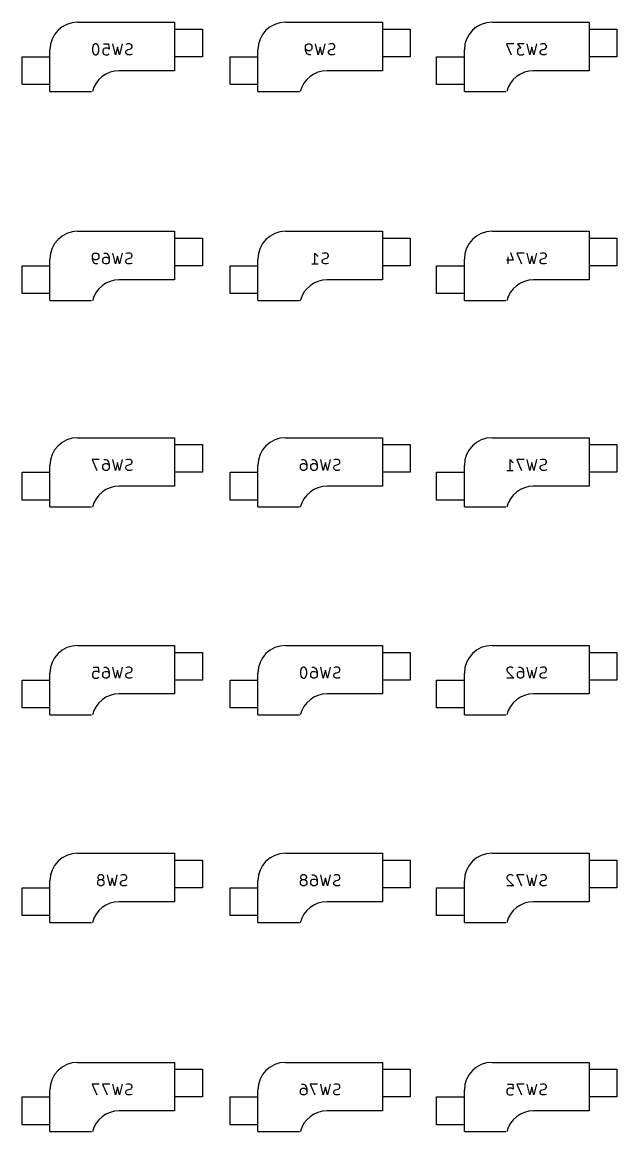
# Model space of a CAD drawing. Extents: x 31 to 377, y -115 to -12.
# Drawn here: x 322.3 to 376.8, y -113.4 to -11.7 of the extents above; entities that cross this region are included whole.
import ezdxf

# ---------------------------------------------------------------- set-up
doc = ezdxf.new("R2010")
doc.units = 0
doc.layers.add('BLACK', color=7, linetype='CONTINUOUS')

msp = doc.modelspace()

# ---------------------------------------------------------------- linework, layer by layer
at = {"layer": 'BLACK', "linetype": 'CONTINUOUS'}
for p, q in [((327.355, -11.684), (336.245, -11.684)), ((336.245, -11.684), (336.245, -16.129)), ((346.405, -11.684), (355.295, -11.684)), ((355.295, -11.684), (355.295, -16.129)), ((365.328, -11.684), (374.218, -11.684)), ((374.218, -11.684), (374.218, -16.129)), ((336.245, -12.319), (338.785, -12.319)), ((338.785, -12.319), (338.785, -14.859)), ((355.295, -12.319), (357.835, -12.319)), ((357.835, -12.319), (357.835, -14.859)), ((374.218, -12.319), (376.758, -12.319)), ((376.758, -12.319), (376.758, -14.859)), ((324.815, -18.034), (324.815, -14.224)), ((328.768, -13.8669), (328.72, -14.0573)), ((328.72, -14.0573), (328.72, -14.2954)), ((328.816, -13.7716), (328.768, -13.8669)), ((328.863, -13.724), (328.816, -13.7716)), ((328.959, -13.6764), (328.863, -13.724)), ((329.054, -13.6764), (328.959, -13.6764)), ((329.149, -13.724), (329.054, -13.6764)), ((329.197, -13.7716), (329.149, -13.724)), ((329.244, -13.8669), (329.197, -13.7716)), ((329.292, -14.0573), (329.244, -13.8669)), ((329.292, -14.2954), (329.292, -14.0573)), ((329.72, -14.1526), (329.673, -14.2478)), ((329.72, -13.6764), (330.197, -13.6764)), ((329.768, -14.105), (329.72, -14.1526)), ((329.863, -14.0573), (329.768, -14.105)), ((330.101, -14.0573), (329.863, -14.0573)), ((330.197, -14.105), (330.101, -14.0573)), ((330.197, -13.6764), (330.244, -14.1526)), ((330.244, -14.1526), (330.197, -14.105)), ((330.816, -14.6764), (330.578, -13.6764)), ((331.006, -13.9621), (330.816, -14.6764)), ((331.197, -14.6764), (331.006, -13.9621)), ((331.435, -13.6764), (331.197, -14.6764)), ((331.911, -13.6764), (331.768, -13.724)), ((331.863, -14.2478), (331.959, -14.2002)), ((332.149, -13.6764), (331.911, -13.6764)), ((331.959, -14.2002), (332.149, -14.1526)), ((332.244, -13.724), (332.149, -13.6764)), ((332.149, -14.1526), (332.244, -14.105)), ((332.292, -13.7716), (332.244, -13.724)), ((332.244, -14.105), (332.292, -14.0573)), ((332.34, -13.8669), (332.292, -13.7716)), ((332.292, -14.0573), (332.34, -13.9621)), ((332.34, -13.9621), (332.34, -13.8669)), ((343.865, -18.034), (343.865, -14.224)), ((348.247, -13.8669), (348.294, -13.7716)), ((348.247, -14.2478), (348.247, -13.8669)), ((348.294, -14.2002), (348.247, -14.105)), ((348.294, -13.7716), (348.342, -13.724)), ((348.342, -14.2478), (348.294, -14.2002)), ((348.342, -13.724), (348.437, -13.6764)), ((348.437, -13.6764), (348.628, -13.6764)), ((348.628, -13.6764), (348.723, -13.724)), ((348.723, -13.724), (348.77, -13.7716)), ((348.77, -14.2002), (348.723, -14.2478)), ((348.77, -13.7716), (348.818, -13.8669)), ((348.818, -14.105), (348.77, -14.2002)), ((348.818, -13.8669), (348.818, -14.105)), ((349.39, -14.6764), (349.151, -13.6764)), ((349.58, -13.9621), (349.39, -14.6764)), ((349.77, -14.6764), (349.58, -13.9621)), ((350.009, -13.6764), (349.77, -14.6764)), ((350.485, -13.6764), (350.342, -13.724)), ((350.437, -14.2478), (350.532, -14.2002)), ((350.723, -13.6764), (350.485, -13.6764)), ((350.532, -14.2002), (350.723, -14.1526)), ((350.818, -13.724), (350.723, -13.6764)), ((350.723, -14.1526), (350.818, -14.105)), ((350.866, -13.7716), (350.818, -13.724)), ((350.818, -14.105), (350.866, -14.0573)), ((350.913, -13.8669), (350.866, -13.7716)), ((350.866, -14.0573), (350.913, -13.9621)), ((350.913, -13.9621), (350.913, -13.8669)), ((362.788, -18.034), (362.788, -14.224)), ((367.313, -13.6764), (366.646, -13.6764)), ((366.646, -13.6764), (367.074, -14.6764)), ((368.265, -13.6764), (367.646, -13.6764)), ((367.646, -13.6764), (367.979, -14.0573)), ((367.693, -14.1526), (367.646, -14.2478)), ((367.741, -14.105), (367.693, -14.1526)), ((367.836, -14.0573), (367.741, -14.105)), ((367.979, -14.0573), (367.836, -14.0573)), ((368.789, -14.6764), (368.551, -13.6764)), ((368.979, -13.9621), (368.789, -14.6764)), ((369.17, -14.6764), (368.979, -13.9621)), ((369.408, -13.6764), (369.17, -14.6764)), ((369.884, -13.6764), (369.741, -13.724)), ((369.836, -14.2478), (369.932, -14.2002)), ((370.122, -13.6764), (369.884, -13.6764)), ((369.932, -14.2002), (370.122, -14.1526)), ((370.217, -13.724), (370.122, -13.6764)), ((370.122, -14.1526), (370.217, -14.105)), ((370.265, -13.7716), (370.217, -13.724)), ((370.217, -14.105), (370.265, -14.0573)), ((370.313, -13.8669), (370.265, -13.7716)), ((370.265, -14.0573), (370.313, -13.9621)), ((370.313, -13.9621), (370.313, -13.8669)), ((322.275, -14.859), (324.815, -14.859)), ((322.275, -17.399), (322.275, -14.859)), ((328.72, -14.2954), (328.768, -14.4859)), ((328.768, -14.4859), (328.816, -14.5811)), ((328.816, -14.5811), (328.863, -14.6288)), ((328.863, -14.6288), (328.959, -14.6764)), ((328.959, -14.6764), (329.054, -14.6764)), ((329.054, -14.6764), (329.149, -14.6288)), ((329.149, -14.6288), (329.197, -14.5811)), ((329.197, -14.5811), (329.244, -14.4859)), ((329.244, -14.4859), (329.292, -14.2954)), ((329.673, -14.2478), (329.673, -14.4859)), ((329.673, -14.4859), (329.72, -14.5811)), ((329.72, -14.5811), (329.768, -14.6288)), ((329.768, -14.6288), (329.863, -14.6764)), ((329.863, -14.6764), (330.101, -14.6764)), ((330.101, -14.6764), (330.197, -14.6288)), ((330.197, -14.6288), (330.244, -14.5811)), ((331.768, -14.3907), (331.816, -14.2954)), ((331.768, -14.4859), (331.768, -14.3907)), ((331.816, -14.5811), (331.768, -14.4859)), ((331.816, -14.2954), (331.863, -14.2478)), ((331.863, -14.6288), (331.816, -14.5811)), ((331.959, -14.6764), (331.863, -14.6288)), ((332.197, -14.6764), (331.959, -14.6764)), ((332.34, -14.6288), (332.197, -14.6764)), ((338.785, -14.859), (336.245, -14.859)), ((341.325, -14.859), (343.865, -14.859)), ((341.325, -17.399), (341.325, -14.859)), ((348.294, -14.4383), (348.247, -14.2478)), ((348.39, -14.5811), (348.294, -14.4383)), ((348.437, -14.2954), (348.342, -14.2478)), ((348.437, -14.6288), (348.39, -14.5811)), ((348.628, -14.2954), (348.437, -14.2954)), ((348.532, -14.6764), (348.437, -14.6288)), ((348.723, -14.6764), (348.532, -14.6764)), ((348.723, -14.2478), (348.628, -14.2954)), ((350.342, -14.3907), (350.39, -14.2954)), ((350.342, -14.4859), (350.342, -14.3907)), ((350.39, -14.5811), (350.342, -14.4859)), ((350.39, -14.2954), (350.437, -14.2478)), ((350.437, -14.6288), (350.39, -14.5811)), ((350.532, -14.6764), (350.437, -14.6288)), ((350.77, -14.6764), (350.532, -14.6764)), ((350.913, -14.6288), (350.77, -14.6764)), ((357.835, -14.859), (355.295, -14.859)), ((360.248, -14.859), (362.788, -14.859)), ((360.248, -17.399), (360.248, -14.859)), ((367.646, -14.2478), (367.646, -14.4859)), ((367.646, -14.4859), (367.693, -14.5811)), ((367.693, -14.5811), (367.741, -14.6288)), ((367.741, -14.6288), (367.836, -14.6764)), ((367.836, -14.6764), (368.122, -14.6764)), ((368.122, -14.6764), (368.217, -14.6288)), ((368.217, -14.6288), (368.265, -14.5811)), ((369.741, -14.3907), (369.789, -14.2954)), ((369.741, -14.4859), (369.741, -14.3907)), ((369.789, -14.5811), (369.741, -14.4859)), ((369.789, -14.2954), (369.836, -14.2478)), ((369.836, -14.6288), (369.789, -14.5811)), ((369.932, -14.6764), (369.836, -14.6288)), ((370.17, -14.6764), (369.932, -14.6764)), ((370.313, -14.6288), (370.17, -14.6764)), ((376.758, -14.859), (374.218, -14.859)), ((336.245, -16.129), (331.165, -16.129)), ((355.295, -16.129), (350.215, -16.129)), ((374.218, -16.129), (369.138, -16.129)), ((324.815, -17.399), (322.275, -17.399)), ((324.815, -18.034), (328.625, -18.034)), ((343.865, -17.399), (341.325, -17.399)), ((343.865, -18.034), (347.675, -18.034)), ((362.788, -17.399), (360.248, -17.399)), ((362.788, -18.034), (366.598, -18.034)), ((327.355, -30.861), (336.245, -30.861)), ((336.245, -30.861), (336.245, -35.306)), ((336.245, -31.496), (338.785, -31.496)), ((338.785, -31.496), (338.785, -34.036)), ((346.405, -30.861), (355.295, -30.861)), ((355.295, -30.861), (355.295, -35.306)), ((355.295, -31.496), (357.835, -31.496)), ((357.835, -31.496), (357.835, -34.036)), ((365.328, -30.861), (374.218, -30.861)), ((374.218, -30.861), (374.218, -35.306)), ((374.218, -31.496), (376.758, -31.496)), ((376.758, -31.496), (376.758, -34.036)), ((324.815, -37.211), (324.815, -33.401)), ((328.72, -33.0439), (328.768, -32.9486)), ((328.72, -33.4248), (328.72, -33.0439)), ((328.768, -33.3772), (328.72, -33.282)), ((328.768, -33.6153), (328.72, -33.4248)), ((328.768, -32.9486), (328.816, -32.901)), ((328.816, -33.4248), (328.768, -33.3772)), ((328.816, -32.901), (328.911, -32.8534)), ((328.911, -33.4724), (328.816, -33.4248)), ((328.911, -32.8534), (329.101, -32.8534)), ((329.101, -33.4724), (328.911, -33.4724)), ((329.101, -32.8534), (329.197, -32.901)), ((329.197, -33.4248), (329.101, -33.4724)), ((329.197, -32.901), (329.244, -32.9486)), ((329.244, -33.3772), (329.197, -33.4248)), ((329.244, -32.9486), (329.292, -33.0439)), ((329.292, -33.282), (329.244, -33.3772)), ((329.292, -33.0439), (329.292, -33.282)), ((329.673, -33.4248), (329.72, -33.3296)), ((329.673, -33.6629), (329.673, -33.4248)), ((329.72, -33.3296), (329.768, -33.282)), ((329.768, -32.8534), (329.959, -32.8534)), ((329.768, -33.282), (329.863, -33.2343)), ((329.863, -33.2343), (330.054, -33.2343)), ((329.959, -32.8534), (330.054, -32.901)), ((330.054, -32.901), (330.101, -32.9486)), ((330.054, -33.2343), (330.149, -33.282)), ((330.101, -32.9486), (330.197, -33.0915)), ((330.149, -33.282), (330.197, -33.3296)), ((330.197, -33.0915), (330.244, -33.282)), ((330.197, -33.3296), (330.244, -33.4248)), ((330.244, -33.282), (330.244, -33.6629)), ((330.816, -33.8534), (330.578, -32.8534)), ((331.006, -33.1391), (330.816, -33.8534)), ((331.197, -33.8534), (331.006, -33.1391)), ((331.435, -32.8534), (331.197, -33.8534)), ((331.911, -32.8534), (331.768, -32.901)), ((331.768, -33.5677), (331.816, -33.4724)), ((331.768, -33.6629), (331.768, -33.5677)), ((331.816, -33.4724), (331.863, -33.4248)), ((331.863, -33.4248), (331.959, -33.3772)), ((332.149, -32.8534), (331.911, -32.8534)), ((331.959, -33.3772), (332.149, -33.3296)), ((332.244, -32.901), (332.149, -32.8534)), ((332.149, -33.3296), (332.244, -33.282)), ((332.292, -32.9486), (332.244, -32.901)), ((332.244, -33.282), (332.292, -33.2343)), ((332.34, -33.0439), (332.292, -32.9486)), ((332.292, -33.2343), (332.34, -33.1391)), ((332.34, -33.1391), (332.34, -33.0439)), ((343.865, -37.211), (343.865, -33.401)), ((349.104, -33.8534), (349.104, -32.8534)), ((349.104, -32.8534), (349.199, -32.9962)), ((349.199, -32.9962), (349.294, -33.0915)), ((349.294, -33.0915), (349.39, -33.1391)), ((349.913, -32.8534), (349.77, -32.901)), ((349.77, -33.5677), (349.818, -33.4724)), ((349.77, -33.6629), (349.77, -33.5677)), ((349.818, -33.4724), (349.866, -33.4248)), ((349.866, -33.4248), (349.961, -33.3772)), ((350.151, -32.8534), (349.913, -32.8534)), ((349.961, -33.3772), (350.151, -33.3296)), ((350.247, -32.901), (350.151, -32.8534)), ((350.151, -33.3296), (350.247, -33.282)), ((350.294, -32.9486), (350.247, -32.901)), ((350.247, -33.282), (350.294, -33.2343)), ((350.342, -33.0439), (350.294, -32.9486)), ((350.294, -33.2343), (350.342, -33.1391)), ((350.342, -33.1391), (350.342, -33.0439)), ((362.788, -37.211), (362.788, -33.401)), ((367.265, -33.52), (366.646, -33.52)), ((366.789, -33.1867), (366.789, -33.8534)), ((367.027, -32.8058), (367.265, -33.52)), ((368.265, -32.8534), (367.598, -32.8534)), ((367.598, -32.8534), (368.027, -33.8534)), ((368.789, -33.8534), (368.551, -32.8534)), ((368.979, -33.1391), (368.789, -33.8534)), ((369.17, -33.8534), (368.979, -33.1391)), ((369.408, -32.8534), (369.17, -33.8534)), ((369.884, -32.8534), (369.741, -32.901)), ((369.741, -33.5677), (369.789, -33.4724)), ((369.741, -33.6629), (369.741, -33.5677)), ((369.789, -33.4724), (369.836, -33.4248)), ((369.836, -33.4248), (369.932, -33.3772)), ((370.122, -32.8534), (369.884, -32.8534)), ((369.932, -33.3772), (370.122, -33.3296)), ((370.217, -32.901), (370.122, -32.8534)), ((370.122, -33.3296), (370.217, -33.282)), ((370.265, -32.9486), (370.217, -32.901)), ((370.217, -33.282), (370.265, -33.2343)), ((370.313, -33.0439), (370.265, -32.9486)), ((370.265, -33.2343), (370.313, -33.1391)), ((370.313, -33.1391), (370.313, -33.0439)), ((322.275, -34.036), (324.815, -34.036)), ((322.275, -36.576), (322.275, -34.036)), ((328.863, -33.7581), (328.768, -33.6153)), ((328.911, -33.8058), (328.863, -33.7581)), ((329.006, -33.8534), (328.911, -33.8058)), ((329.197, -33.8534), (329.006, -33.8534)), ((329.72, -33.7581), (329.673, -33.6629)), ((329.768, -33.8058), (329.72, -33.7581)), ((329.863, -33.8534), (329.768, -33.8058)), ((330.054, -33.8534), (329.863, -33.8534)), ((330.149, -33.8058), (330.054, -33.8534)), ((330.197, -33.7581), (330.149, -33.8058)), ((330.244, -33.6629), (330.197, -33.7581)), ((331.816, -33.7581), (331.768, -33.6629)), ((331.863, -33.8058), (331.816, -33.7581)), ((331.959, -33.8534), (331.863, -33.8058)), ((332.197, -33.8534), (331.959, -33.8534)), ((332.34, -33.8058), (332.197, -33.8534)), ((338.785, -34.036), (336.245, -34.036)), ((341.325, -34.036), (343.865, -34.036)), ((341.325, -36.576), (341.325, -34.036)), ((348.818, -33.8534), (349.39, -33.8534)), ((349.818, -33.7581), (349.77, -33.6629)), ((349.866, -33.8058), (349.818, -33.7581)), ((349.961, -33.8534), (349.866, -33.8058)), ((350.199, -33.8534), (349.961, -33.8534)), ((350.342, -33.8058), (350.199, -33.8534)), ((357.835, -34.036), (355.295, -34.036)), ((360.248, -34.036), (362.788, -34.036)), ((360.248, -36.576), (360.248, -34.036)), ((369.789, -33.7581), (369.741, -33.6629)), ((369.836, -33.8058), (369.789, -33.7581)), ((369.932, -33.8534), (369.836, -33.8058)), ((370.17, -33.8534), (369.932, -33.8534)), ((370.313, -33.8058), (370.17, -33.8534)), ((376.758, -34.036), (374.218, -34.036)), ((336.245, -35.306), (331.165, -35.306)), ((355.295, -35.306), (350.215, -35.306)), ((374.218, -35.306), (369.138, -35.306)), ((324.815, -36.576), (322.275, -36.576)), ((343.865, -36.576), (341.325, -36.576)), ((362.788, -36.576), (360.248, -36.576)), ((324.815, -37.211), (328.625, -37.211)), ((343.865, -37.211), (347.675, -37.211)), ((362.788, -37.211), (366.598, -37.211)), ((327.355, -49.784), (336.245, -49.784)), ((336.245, -49.784), (336.245, -54.229)), ((346.405, -49.784), (355.295, -49.784)), ((355.295, -49.784), (355.295, -54.229)), ((365.328, -49.784), (374.218, -49.784)), ((374.218, -49.784), (374.218, -54.229)), ((336.245, -50.419), (338.785, -50.419)), ((338.785, -50.419), (338.785, -52.959)), ((355.295, -50.419), (357.835, -50.419)), ((357.835, -50.419), (357.835, -52.959)), ((374.218, -50.419), (376.758, -50.419)), ((376.758, -50.419), (376.758, -52.959)), ((329.34, -51.7764), (328.673, -51.7764)), ((328.673, -51.7764), (329.101, -52.7764)), ((329.768, -51.7764), (329.959, -51.7764)), ((329.959, -51.7764), (330.054, -51.824)), ((330.054, -51.824), (330.101, -51.8716)), ((330.101, -51.8716), (330.197, -52.0145)), ((330.816, -52.7764), (330.578, -51.7764)), ((331.435, -51.7764), (331.197, -52.7764)), ((331.911, -51.7764), (331.768, -51.824)), ((332.149, -51.7764), (331.911, -51.7764)), ((332.244, -51.824), (332.149, -51.7764)), ((332.292, -51.8716), (332.244, -51.824)), ((332.34, -51.9669), (332.292, -51.8716)), ((347.866, -51.7764), (348.056, -51.7764)), ((348.056, -51.7764), (348.151, -51.824)), ((348.151, -51.824), (348.199, -51.8716)), ((348.199, -51.8716), (348.294, -52.0145)), ((348.818, -51.7764), (349.009, -51.7764)), ((349.009, -51.7764), (349.104, -51.824)), ((349.104, -51.824), (349.151, -51.8716)), ((349.151, -51.8716), (349.247, -52.0145)), ((349.866, -52.7764), (349.628, -51.7764)), ((350.485, -51.7764), (350.247, -52.7764)), ((350.961, -51.7764), (350.818, -51.824)), ((351.199, -51.7764), (350.961, -51.7764)), ((351.294, -51.824), (351.199, -51.7764)), ((351.342, -51.8716), (351.294, -51.824)), ((351.39, -51.9669), (351.342, -51.8716)), ((366.979, -52.7764), (366.979, -51.7764)), ((366.979, -51.7764), (367.074, -51.9192)), ((368.265, -51.7764), (367.598, -51.7764)), ((367.598, -51.7764), (368.027, -52.7764)), ((368.789, -52.7764), (368.551, -51.7764)), ((369.408, -51.7764), (369.17, -52.7764)), ((369.884, -51.7764), (369.741, -51.824)), ((370.122, -51.7764), (369.884, -51.7764)), ((370.217, -51.824), (370.122, -51.7764)), ((370.265, -51.8716), (370.217, -51.824)), ((370.313, -51.9669), (370.265, -51.8716)), ((324.815, -56.134), (324.815, -52.324)), ((329.673, -52.3478), (329.72, -52.2526)), ((329.673, -52.5859), (329.673, -52.3478)), ((329.72, -52.6811), (329.673, -52.5859)), ((329.72, -52.2526), (329.768, -52.205)), ((329.768, -52.7288), (329.72, -52.6811)), ((329.768, -52.205), (329.863, -52.1573)), ((329.863, -52.7764), (329.768, -52.7288)), ((329.863, -52.1573), (330.054, -52.1573)), ((330.054, -52.7764), (329.863, -52.7764)), ((330.054, -52.1573), (330.149, -52.205)), ((330.149, -52.7288), (330.054, -52.7764)), ((330.149, -52.205), (330.197, -52.2526)), ((330.197, -52.6811), (330.149, -52.7288)), ((330.197, -52.0145), (330.244, -52.205)), ((330.197, -52.2526), (330.244, -52.3478)), ((330.244, -52.5859), (330.197, -52.6811)), ((330.244, -52.205), (330.244, -52.5859)), ((331.006, -52.0621), (330.816, -52.7764)), ((331.197, -52.7764), (331.006, -52.0621)), ((331.768, -52.4907), (331.816, -52.3954)), ((331.768, -52.5859), (331.768, -52.4907)), ((331.816, -52.6811), (331.768, -52.5859)), ((331.816, -52.3954), (331.863, -52.3478)), ((331.863, -52.7288), (331.816, -52.6811)), ((331.863, -52.3478), (331.959, -52.3002)), ((331.959, -52.7764), (331.863, -52.7288)), ((331.959, -52.3002), (332.149, -52.2526)), ((332.197, -52.7764), (331.959, -52.7764)), ((332.149, -52.2526), (332.244, -52.205)), ((332.34, -52.7288), (332.197, -52.7764)), ((332.244, -52.205), (332.292, -52.1573)), ((332.292, -52.1573), (332.34, -52.0621)), ((332.34, -52.0621), (332.34, -51.9669)), ((343.865, -56.134), (343.865, -52.324)), ((347.77, -52.3478), (347.818, -52.2526)), ((347.77, -52.5859), (347.77, -52.3478)), ((347.818, -52.6811), (347.77, -52.5859)), ((347.818, -52.2526), (347.866, -52.205)), ((347.866, -52.7288), (347.818, -52.6811)), ((347.866, -52.205), (347.961, -52.1573)), ((347.961, -52.7764), (347.866, -52.7288)), ((347.961, -52.1573), (348.151, -52.1573)), ((348.151, -52.7764), (347.961, -52.7764)), ((348.151, -52.1573), (348.247, -52.205)), ((348.247, -52.7288), (348.151, -52.7764)), ((348.247, -52.205), (348.294, -52.2526)), ((348.294, -52.6811), (348.247, -52.7288)), ((348.294, -52.0145), (348.342, -52.205)), ((348.294, -52.2526), (348.342, -52.3478)), ((348.342, -52.5859), (348.294, -52.6811)), ((348.342, -52.205), (348.342, -52.5859)), ((348.723, -52.3478), (348.77, -52.2526)), ((348.723, -52.5859), (348.723, -52.3478)), ((348.77, -52.6811), (348.723, -52.5859)), ((348.77, -52.2526), (348.818, -52.205)), ((348.818, -52.7288), (348.77, -52.6811)), ((348.818, -52.205), (348.913, -52.1573)), ((348.913, -52.7764), (348.818, -52.7288)), ((348.913, -52.1573), (349.104, -52.1573)), ((349.104, -52.7764), (348.913, -52.7764)), ((349.104, -52.1573), (349.199, -52.205)), ((349.199, -52.7288), (349.104, -52.7764)), ((349.199, -52.205), (349.247, -52.2526)), ((349.247, -52.6811), (349.199, -52.7288)), ((349.247, -52.0145), (349.294, -52.205)), ((349.247, -52.2526), (349.294, -52.3478)), ((349.294, -52.5859), (349.247, -52.6811)), ((349.294, -52.205), (349.294, -52.5859)), ((350.056, -52.0621), (349.866, -52.7764)), ((350.247, -52.7764), (350.056, -52.0621)), ((350.818, -52.4907), (350.866, -52.3954)), ((350.818, -52.5859), (350.818, -52.4907)), ((350.866, -52.6811), (350.818, -52.5859)), ((350.866, -52.3954), (350.913, -52.3478)), ((350.913, -52.7288), (350.866, -52.6811)), ((350.913, -52.3478), (351.009, -52.3002)), ((351.009, -52.7764), (350.913, -52.7288)), ((351.009, -52.3002), (351.199, -52.2526)), ((351.247, -52.7764), (351.009, -52.7764)), ((351.199, -52.2526), (351.294, -52.205)), ((351.39, -52.7288), (351.247, -52.7764)), ((351.294, -52.205), (351.342, -52.1573)), ((351.342, -52.1573), (351.39, -52.0621)), ((351.39, -52.0621), (351.39, -51.9669)), ((362.788, -56.134), (362.788, -52.324)), ((366.693, -52.7764), (367.265, -52.7764)), ((367.074, -51.9192), (367.17, -52.0145)), ((367.17, -52.0145), (367.265, -52.0621)), ((368.979, -52.0621), (368.789, -52.7764)), ((369.17, -52.7764), (368.979, -52.0621)), ((369.741, -52.4907), (369.789, -52.3954)), ((369.741, -52.5859), (369.741, -52.4907)), ((369.789, -52.6811), (369.741, -52.5859)), ((369.789, -52.3954), (369.836, -52.3478)), ((369.836, -52.7288), (369.789, -52.6811)), ((369.836, -52.3478), (369.932, -52.3002)), ((369.932, -52.7764), (369.836, -52.7288)), ((369.932, -52.3002), (370.122, -52.2526)), ((370.17, -52.7764), (369.932, -52.7764)), ((370.122, -52.2526), (370.217, -52.205)), ((370.313, -52.7288), (370.17, -52.7764)), ((370.217, -52.205), (370.265, -52.1573)), ((370.265, -52.1573), (370.313, -52.0621)), ((370.313, -52.0621), (370.313, -51.9669)), ((322.275, -52.959), (324.815, -52.959)), ((322.275, -55.499), (322.275, -52.959)), ((338.785, -52.959), (336.245, -52.959)), ((341.325, -52.959), (343.865, -52.959)), ((341.325, -55.499), (341.325, -52.959)), ((357.835, -52.959), (355.295, -52.959)), ((360.248, -52.959), (362.788, -52.959)), ((360.248, -55.499), (360.248, -52.959)), ((376.758, -52.959), (374.218, -52.959)), ((336.245, -54.229), (331.165, -54.229)), ((355.295, -54.229), (350.215, -54.229)), ((374.218, -54.229), (369.138, -54.229)), ((324.815, -55.499), (322.275, -55.499)), ((343.865, -55.499), (341.325, -55.499)), ((362.788, -55.499), (360.248, -55.499)), ((324.815, -56.134), (328.625, -56.134)), ((343.865, -56.134), (347.675, -56.134)), ((362.788, -56.134), (366.598, -56.134)), ((327.355, -68.834), (336.245, -68.834)), ((336.245, -68.834), (336.245, -73.279)), ((346.405, -68.834), (355.295, -68.834)), ((355.295, -68.834), (355.295, -73.279)), ((365.328, -68.834), (374.218, -68.834)), ((374.218, -68.834), (374.218, -73.279)), ((336.245, -69.469), (338.785, -69.469)), ((338.785, -69.469), (338.785, -72.009)), ((355.295, -69.469), (357.835, -69.469)), ((357.835, -69.469), (357.835, -72.009)), ((374.218, -69.469), (376.758, -69.469)), ((376.758, -69.469), (376.758, -72.009)), ((328.768, -70.8264), (329.244, -70.8264)), ((328.911, -71.2073), (328.816, -71.255)), ((329.149, -71.2073), (328.911, -71.2073)), ((329.244, -71.255), (329.149, -71.2073)), ((329.244, -70.8264), (329.292, -71.3026)), ((329.768, -70.8264), (329.959, -70.8264)), ((329.768, -71.255), (329.863, -71.2073)), ((329.863, -71.2073), (330.054, -71.2073)), ((329.959, -70.8264), (330.054, -70.874)), ((330.054, -70.874), (330.101, -70.9216)), ((330.054, -71.2073), (330.149, -71.255)), ((330.101, -70.9216), (330.197, -71.0645)), ((330.197, -71.0645), (330.244, -71.255)), ((330.816, -71.8264), (330.578, -70.8264)), ((331.006, -71.1121), (330.816, -71.8264)), ((331.197, -71.8264), (331.006, -71.1121)), ((331.435, -70.8264), (331.197, -71.8264)), ((331.911, -70.8264), (331.768, -70.874)), ((332.149, -70.8264), (331.911, -70.8264)), ((332.244, -70.874), (332.149, -70.8264)), ((332.292, -70.9216), (332.244, -70.874)), ((332.244, -71.255), (332.292, -71.2073)), ((332.34, -71.0169), (332.292, -70.9216)), ((332.292, -71.2073), (332.34, -71.1121)), ((332.34, -71.1121), (332.34, -71.0169)), ((347.818, -71.0169), (347.77, -71.2073)), ((347.77, -71.2073), (347.77, -71.4454)), ((347.866, -70.9216), (347.818, -71.0169)), ((347.913, -70.874), (347.866, -70.9216)), ((348.009, -70.8264), (347.913, -70.874)), ((348.104, -70.8264), (348.009, -70.8264)), ((348.199, -70.874), (348.104, -70.8264)), ((348.247, -70.9216), (348.199, -70.874)), ((348.294, -71.0169), (348.247, -70.9216)), ((348.342, -71.2073), (348.294, -71.0169)), ((348.342, -71.4454), (348.342, -71.2073)), ((348.818, -70.8264), (349.009, -70.8264)), ((348.818, -71.255), (348.913, -71.2073)), ((348.913, -71.2073), (349.104, -71.2073)), ((349.009, -70.8264), (349.104, -70.874)), ((349.104, -70.874), (349.151, -70.9216)), ((349.104, -71.2073), (349.199, -71.255)), ((349.151, -70.9216), (349.247, -71.0645)), ((349.247, -71.0645), (349.294, -71.255)), ((349.866, -71.8264), (349.628, -70.8264)), ((350.056, -71.1121), (349.866, -71.8264)), ((350.247, -71.8264), (350.056, -71.1121)), ((350.485, -70.8264), (350.247, -71.8264)), ((350.961, -70.8264), (350.818, -70.874)), ((351.199, -70.8264), (350.961, -70.8264)), ((351.294, -70.874), (351.199, -70.8264)), ((351.342, -70.9216), (351.294, -70.874)), ((351.294, -71.255), (351.342, -71.2073)), ((351.39, -71.0169), (351.342, -70.9216)), ((351.342, -71.2073), (351.39, -71.1121)), ((351.39, -71.1121), (351.39, -71.0169)), ((366.741, -70.9216), (366.693, -71.0169)), ((366.693, -71.0169), (366.693, -71.1121)), ((366.693, -71.1121), (366.741, -71.255)), ((366.789, -70.874), (366.741, -70.9216)), ((366.884, -70.8264), (366.789, -70.874)), ((367.122, -70.8264), (366.884, -70.8264)), ((367.217, -70.874), (367.122, -70.8264)), ((367.265, -70.9216), (367.217, -70.874)), ((367.741, -70.8264), (367.932, -70.8264)), ((367.741, -71.255), (367.836, -71.2073)), ((367.836, -71.2073), (368.027, -71.2073)), ((367.932, -70.8264), (368.027, -70.874)), ((368.027, -70.874), (368.074, -70.9216)), ((368.027, -71.2073), (368.122, -71.255)), ((368.074, -70.9216), (368.17, -71.0645)), ((368.17, -71.0645), (368.217, -71.255)), ((368.789, -71.8264), (368.551, -70.8264)), ((368.979, -71.1121), (368.789, -71.8264)), ((369.17, -71.8264), (368.979, -71.1121)), ((369.408, -70.8264), (369.17, -71.8264)), ((369.884, -70.8264), (369.741, -70.874)), ((370.122, -70.8264), (369.884, -70.8264)), ((370.217, -70.874), (370.122, -70.8264)), ((370.265, -70.9216), (370.217, -70.874)), ((370.217, -71.255), (370.265, -71.2073)), ((370.313, -71.0169), (370.265, -70.9216)), ((370.265, -71.2073), (370.313, -71.1121)), ((370.313, -71.1121), (370.313, -71.0169)), ((322.275, -72.009), (324.815, -72.009)), ((322.275, -74.549), (322.275, -72.009)), ((324.815, -75.184), (324.815, -71.374)), ((328.768, -71.3026), (328.72, -71.3978)), ((328.72, -71.3978), (328.72, -71.6359)), ((328.72, -71.6359), (328.768, -71.7311)), ((328.816, -71.255), (328.768, -71.3026)), ((328.768, -71.7311), (328.816, -71.7788)), ((328.816, -71.7788), (328.911, -71.8264)), ((328.911, -71.8264), (329.149, -71.8264)), ((329.149, -71.8264), (329.244, -71.7788)), ((329.292, -71.3026), (329.244, -71.255)), ((329.244, -71.7788), (329.292, -71.7311)), ((329.673, -71.3978), (329.72, -71.3026)), ((329.673, -71.6359), (329.673, -71.3978)), ((329.72, -71.7311), (329.673, -71.6359)), ((329.72, -71.3026), (329.768, -71.255)), ((329.768, -71.7788), (329.72, -71.7311)), ((329.863, -71.8264), (329.768, -71.7788)), ((330.054, -71.8264), (329.863, -71.8264)), ((330.149, -71.7788), (330.054, -71.8264)), ((330.149, -71.255), (330.197, -71.3026)), ((330.197, -71.7311), (330.149, -71.7788)), ((330.197, -71.3026), (330.244, -71.3978)), ((330.244, -71.6359), (330.197, -71.7311)), ((330.244, -71.255), (330.244, -71.6359)), ((331.768, -71.5407), (331.816, -71.4454)), ((331.768, -71.6359), (331.768, -71.5407)), ((331.816, -71.7311), (331.768, -71.6359)), ((331.816, -71.4454), (331.863, -71.3978)), ((331.863, -71.7788), (331.816, -71.7311)), ((331.863, -71.3978), (331.959, -71.3502)), ((331.959, -71.8264), (331.863, -71.7788)), ((331.959, -71.3502), (332.149, -71.3026)), ((332.197, -71.8264), (331.959, -71.8264)), ((332.149, -71.3026), (332.244, -71.255)), ((332.34, -71.7788), (332.197, -71.8264)), ((338.785, -72.009), (336.245, -72.009)), ((341.325, -72.009), (343.865, -72.009)), ((341.325, -74.549), (341.325, -72.009)), ((343.865, -75.184), (343.865, -71.374)), ((347.77, -71.4454), (347.818, -71.6359)), ((347.818, -71.6359), (347.866, -71.7311)), ((347.866, -71.7311), (347.913, -71.7788)), ((347.913, -71.7788), (348.009, -71.8264)), ((348.009, -71.8264), (348.104, -71.8264)), ((348.104, -71.8264), (348.199, -71.7788)), ((348.199, -71.7788), (348.247, -71.7311)), ((348.247, -71.7311), (348.294, -71.6359)), ((348.294, -71.6359), (348.342, -71.4454)), ((348.723, -71.3978), (348.77, -71.3026)), ((348.723, -71.6359), (348.723, -71.3978)), ((348.77, -71.7311), (348.723, -71.6359)), ((348.77, -71.3026), (348.818, -71.255)), ((348.818, -71.7788), (348.77, -71.7311)), ((348.913, -71.8264), (348.818, -71.7788)), ((349.104, -71.8264), (348.913, -71.8264)), ((349.199, -71.7788), (349.104, -71.8264)), ((349.199, -71.255), (349.247, -71.3026)), ((349.247, -71.7311), (349.199, -71.7788)), ((349.247, -71.3026), (349.294, -71.3978)), ((349.294, -71.6359), (349.247, -71.7311)), ((349.294, -71.255), (349.294, -71.6359)), ((350.818, -71.5407), (350.866, -71.4454)), ((350.818, -71.6359), (350.818, -71.5407)), ((350.866, -71.7311), (350.818, -71.6359)), ((350.866, -71.4454), (350.913, -71.3978)), ((350.913, -71.7788), (350.866, -71.7311)), ((350.913, -71.3978), (351.009, -71.3502)), ((351.009, -71.8264), (350.913, -71.7788)), ((351.009, -71.3502), (351.199, -71.3026)), ((351.247, -71.8264), (351.009, -71.8264)), ((351.199, -71.3026), (351.294, -71.255)), ((351.39, -71.7788), (351.247, -71.8264)), ((357.835, -72.009), (355.295, -72.009)), ((360.248, -72.009), (362.788, -72.009)), ((360.248, -74.549), (360.248, -72.009)), ((362.788, -75.184), (362.788, -71.374)), ((367.313, -71.8264), (366.693, -71.8264)), ((366.741, -71.255), (367.313, -71.8264)), ((367.646, -71.3978), (367.693, -71.3026)), ((367.646, -71.6359), (367.646, -71.3978)), ((367.693, -71.7311), (367.646, -71.6359)), ((367.693, -71.3026), (367.741, -71.255)), ((367.741, -71.7788), (367.693, -71.7311)), ((367.836, -71.8264), (367.741, -71.7788)), ((368.027, -71.8264), (367.836, -71.8264)), ((368.122, -71.7788), (368.027, -71.8264)), ((368.122, -71.255), (368.17, -71.3026)), ((368.17, -71.7311), (368.122, -71.7788)), ((368.17, -71.3026), (368.217, -71.3978)), ((368.217, -71.6359), (368.17, -71.7311)), ((368.217, -71.255), (368.217, -71.6359)), ((369.741, -71.5407), (369.789, -71.4454)), ((369.741, -71.6359), (369.741, -71.5407)), ((369.789, -71.7311), (369.741, -71.6359)), ((369.789, -71.4454), (369.836, -71.3978)), ((369.836, -71.7788), (369.789, -71.7311)), ((369.836, -71.3978), (369.932, -71.3502)), ((369.932, -71.8264), (369.836, -71.7788)), ((369.932, -71.3502), (370.122, -71.3026)), ((370.17, -71.8264), (369.932, -71.8264)), ((370.122, -71.3026), (370.217, -71.255)), ((370.313, -71.7788), (370.17, -71.8264)), ((376.758, -72.009), (374.218, -72.009)), ((336.245, -73.279), (331.165, -73.279)), ((355.295, -73.279), (350.215, -73.279)), ((374.218, -73.279), (369.138, -73.279)), ((324.815, -74.549), (322.275, -74.549)), ((324.815, -75.184), (328.625, -75.184)), ((343.865, -74.549), (341.325, -74.549)), ((343.865, -75.184), (347.675, -75.184)), ((362.788, -74.549), (360.248, -74.549)), ((362.788, -75.184), (366.598, -75.184)), ((327.355, -87.884), (336.245, -87.884)), ((336.245, -87.884), (336.245, -92.329)), ((346.405, -87.884), (355.295, -87.884)), ((355.295, -87.884), (355.295, -92.329)), ((365.328, -87.884), (374.218, -87.884)), ((374.218, -87.884), (374.218, -92.329)), ((336.245, -88.519), (338.785, -88.519)), ((338.785, -88.519), (338.785, -91.059)), ((355.295, -88.519), (357.835, -88.519)), ((357.835, -88.519), (357.835, -91.059)), ((374.218, -88.519), (376.758, -88.519)), ((376.758, -88.519), (376.758, -91.059)), ((324.815, -94.234), (324.815, -90.424)), ((329.244, -89.9716), (329.197, -90.0669)), ((329.197, -90.0669), (329.197, -90.1145)), ((329.197, -90.1145), (329.244, -90.2097)), ((329.197, -90.4954), (329.244, -90.4002)), ((329.197, -90.6859), (329.197, -90.4954)), ((329.292, -89.924), (329.244, -89.9716)), ((329.244, -90.2097), (329.292, -90.2573)), ((329.244, -90.4002), (329.292, -90.3526)), ((329.387, -89.8764), (329.292, -89.924)), ((329.292, -90.2573), (329.387, -90.305)), ((329.292, -90.3526), (329.387, -90.305)), ((329.578, -89.8764), (329.387, -89.8764)), ((329.387, -90.305), (329.578, -90.305)), ((329.673, -89.924), (329.578, -89.8764)), ((329.578, -90.305), (329.673, -90.2573)), ((329.578, -90.305), (329.673, -90.3526)), ((329.72, -89.9716), (329.673, -89.924)), ((329.673, -90.2573), (329.72, -90.2097)), ((329.673, -90.3526), (329.72, -90.4002)), ((329.768, -90.0669), (329.72, -89.9716)), ((329.72, -90.2097), (329.768, -90.1145)), ((329.72, -90.4002), (329.768, -90.4954)), ((329.768, -90.1145), (329.768, -90.0669)), ((329.768, -90.4954), (329.768, -90.6859)), ((330.34, -90.8764), (330.101, -89.8764)), ((330.53, -90.1621), (330.34, -90.8764)), ((330.72, -90.8764), (330.53, -90.1621)), ((330.959, -89.8764), (330.72, -90.8764)), ((331.435, -89.8764), (331.292, -89.924)), ((331.292, -90.5907), (331.34, -90.4954)), ((331.34, -90.4954), (331.387, -90.4478)), ((331.387, -90.4478), (331.482, -90.4002)), ((331.673, -89.8764), (331.435, -89.8764)), ((331.482, -90.4002), (331.673, -90.3526)), ((331.768, -89.924), (331.673, -89.8764)), ((331.673, -90.3526), (331.768, -90.305)), ((331.816, -89.9716), (331.768, -89.924)), ((331.768, -90.305), (331.816, -90.2573)), ((331.863, -90.0669), (331.816, -89.9716)), ((331.816, -90.2573), (331.863, -90.1621)), ((331.863, -90.1621), (331.863, -90.0669)), ((343.865, -94.234), (343.865, -90.424)), ((347.818, -89.9716), (347.77, -90.0669)), ((347.77, -90.0669), (347.77, -90.1145)), ((347.77, -90.1145), (347.818, -90.2097)), ((347.77, -90.4954), (347.818, -90.4002)), ((347.77, -90.6859), (347.77, -90.4954)), ((347.866, -89.924), (347.818, -89.9716)), ((347.818, -90.2097), (347.866, -90.2573)), ((347.818, -90.4002), (347.866, -90.3526)), ((347.961, -89.8764), (347.866, -89.924)), ((347.866, -90.2573), (347.961, -90.305)), ((347.866, -90.3526), (347.961, -90.305)), ((348.151, -89.8764), (347.961, -89.8764)), ((347.961, -90.305), (348.151, -90.305)), ((348.247, -89.924), (348.151, -89.8764)), ((348.151, -90.305), (348.247, -90.2573)), ((348.151, -90.305), (348.247, -90.3526)), ((348.294, -89.9716), (348.247, -89.924)), ((348.247, -90.2573), (348.294, -90.2097)), ((348.247, -90.3526), (348.294, -90.4002)), ((348.342, -90.0669), (348.294, -89.9716)), ((348.294, -90.2097), (348.342, -90.1145)), ((348.294, -90.4002), (348.342, -90.4954)), ((348.342, -90.1145), (348.342, -90.0669)), ((348.342, -90.4954), (348.342, -90.6859)), ((348.723, -90.4478), (348.77, -90.3526)), ((348.723, -90.6859), (348.723, -90.4478)), ((348.77, -90.3526), (348.818, -90.305)), ((348.818, -89.8764), (349.009, -89.8764)), ((348.818, -90.305), (348.913, -90.2573)), ((348.913, -90.2573), (349.104, -90.2573)), ((349.009, -89.8764), (349.104, -89.924)), ((349.104, -89.924), (349.151, -89.9716)), ((349.104, -90.2573), (349.199, -90.305)), ((349.151, -89.9716), (349.247, -90.1145)), ((349.199, -90.305), (349.247, -90.3526)), ((349.247, -90.1145), (349.294, -90.305)), ((349.247, -90.3526), (349.294, -90.4478)), ((349.294, -90.305), (349.294, -90.6859)), ((349.866, -90.8764), (349.628, -89.8764)), ((350.056, -90.1621), (349.866, -90.8764)), ((350.247, -90.8764), (350.056, -90.1621)), ((350.485, -89.8764), (350.247, -90.8764)), ((350.961, -89.8764), (350.818, -89.924)), ((350.818, -90.5907), (350.866, -90.4954)), ((350.866, -90.4954), (350.913, -90.4478)), ((350.913, -90.4478), (351.009, -90.4002)), ((351.199, -89.8764), (350.961, -89.8764)), ((351.009, -90.4002), (351.199, -90.3526)), ((351.294, -89.924), (351.199, -89.8764)), ((351.199, -90.3526), (351.294, -90.305)), ((351.342, -89.9716), (351.294, -89.924)), ((351.294, -90.305), (351.342, -90.2573)), ((351.39, -90.0669), (351.342, -89.9716)), ((351.342, -90.2573), (351.39, -90.1621)), ((351.39, -90.1621), (351.39, -90.0669)), ((362.788, -94.234), (362.788, -90.424)), ((366.741, -89.9716), (366.693, -90.0669)), ((366.693, -90.0669), (366.693, -90.1621)), ((366.693, -90.1621), (366.741, -90.305)), ((366.789, -89.924), (366.741, -89.9716)), ((366.741, -90.305), (367.313, -90.8764)), ((366.884, -89.8764), (366.789, -89.924)), ((367.122, -89.8764), (366.884, -89.8764)), ((367.217, -89.924), (367.122, -89.8764)), ((367.265, -89.9716), (367.217, -89.924)), ((368.265, -89.8764), (367.598, -89.8764)), ((367.598, -89.8764), (368.027, -90.8764)), ((368.789, -90.8764), (368.551, -89.8764)), ((368.979, -90.1621), (368.789, -90.8764)), ((369.17, -90.8764), (368.979, -90.1621)), ((369.408, -89.8764), (369.17, -90.8764)), ((369.884, -89.8764), (369.741, -89.924)), ((369.741, -90.5907), (369.789, -90.4954)), ((369.789, -90.4954), (369.836, -90.4478)), ((369.836, -90.4478), (369.932, -90.4002)), ((370.122, -89.8764), (369.884, -89.8764)), ((369.932, -90.4002), (370.122, -90.3526)), ((370.217, -89.924), (370.122, -89.8764)), ((370.122, -90.3526), (370.217, -90.305)), ((370.265, -89.9716), (370.217, -89.924)), ((370.217, -90.305), (370.265, -90.2573)), ((370.313, -90.0669), (370.265, -89.9716)), ((370.265, -90.2573), (370.313, -90.1621)), ((370.313, -90.1621), (370.313, -90.0669)), ((322.275, -91.059), (324.815, -91.059)), ((322.275, -93.599), (322.275, -91.059)), ((329.244, -90.7811), (329.197, -90.6859)), ((329.292, -90.8288), (329.244, -90.7811)), ((329.387, -90.8764), (329.292, -90.8288)), ((329.578, -90.8764), (329.387, -90.8764)), ((329.673, -90.8288), (329.578, -90.8764)), ((329.72, -90.7811), (329.673, -90.8288)), ((329.768, -90.6859), (329.72, -90.7811)), ((331.292, -90.6859), (331.292, -90.5907)), ((331.34, -90.7811), (331.292, -90.6859)), ((331.387, -90.8288), (331.34, -90.7811)), ((331.482, -90.8764), (331.387, -90.8288)), ((331.72, -90.8764), (331.482, -90.8764)), ((331.863, -90.8288), (331.72, -90.8764)), ((338.785, -91.059), (336.245, -91.059)), ((341.325, -91.059), (343.865, -91.059)), ((341.325, -93.599), (341.325, -91.059)), ((347.818, -90.7811), (347.77, -90.6859)), ((347.866, -90.8288), (347.818, -90.7811)), ((347.961, -90.8764), (347.866, -90.8288)), ((348.151, -90.8764), (347.961, -90.8764)), ((348.247, -90.8288), (348.151, -90.8764)), ((348.294, -90.7811), (348.247, -90.8288)), ((348.342, -90.6859), (348.294, -90.7811)), ((348.77, -90.7811), (348.723, -90.6859)), ((348.818, -90.8288), (348.77, -90.7811)), ((348.913, -90.8764), (348.818, -90.8288)), ((349.104, -90.8764), (348.913, -90.8764)), ((349.199, -90.8288), (349.104, -90.8764)), ((349.247, -90.7811), (349.199, -90.8288)), ((349.294, -90.6859), (349.247, -90.7811)), ((350.818, -90.6859), (350.818, -90.5907)), ((350.866, -90.7811), (350.818, -90.6859)), ((350.913, -90.8288), (350.866, -90.7811)), ((351.009, -90.8764), (350.913, -90.8288)), ((351.247, -90.8764), (351.009, -90.8764)), ((351.39, -90.8288), (351.247, -90.8764)), ((357.835, -91.059), (355.295, -91.059)), ((360.248, -91.059), (362.788, -91.059)), ((360.248, -93.599), (360.248, -91.059)), ((367.313, -90.8764), (366.693, -90.8764)), ((369.741, -90.6859), (369.741, -90.5907)), ((369.789, -90.7811), (369.741, -90.6859)), ((369.836, -90.8288), (369.789, -90.7811)), ((369.932, -90.8764), (369.836, -90.8288)), ((370.17, -90.8764), (369.932, -90.8764)), ((370.313, -90.8288), (370.17, -90.8764)), ((376.758, -91.059), (374.218, -91.059)), ((336.245, -92.329), (331.165, -92.329)), ((355.295, -92.329), (350.215, -92.329)), ((374.218, -92.329), (369.138, -92.329)), ((324.815, -93.599), (322.275, -93.599)), ((343.865, -93.599), (341.325, -93.599)), ((362.788, -93.599), (360.248, -93.599)), ((324.815, -94.234), (328.625, -94.234)), ((343.865, -94.234), (347.675, -94.234)), ((362.788, -94.234), (366.598, -94.234)), ((327.355, -107.061), (336.245, -107.061)), ((336.245, -107.061), (336.245, -111.506)), ((336.245, -107.696), (338.785, -107.696)), ((338.785, -107.696), (338.785, -110.236)), ((346.405, -107.061), (355.295, -107.061)), ((355.295, -107.061), (355.295, -111.506)), ((355.295, -107.696), (357.835, -107.696)), ((357.835, -107.696), (357.835, -110.236)), ((365.328, -107.061), (374.218, -107.061)), ((374.218, -107.061), (374.218, -111.506)), ((374.218, -107.696), (376.758, -107.696)), ((376.758, -107.696), (376.758, -110.236)), ((324.815, -113.411), (324.815, -109.601)), ((329.34, -109.053), (328.673, -109.053)), ((328.673, -109.053), (329.101, -110.053)), ((330.292, -109.053), (329.625, -109.053)), ((329.625, -109.053), (330.054, -110.053)), ((330.816, -110.053), (330.578, -109.053)), ((331.006, -109.339), (330.816, -110.053)), ((331.197, -110.053), (331.006, -109.339)), ((331.435, -109.053), (331.197, -110.053)), ((331.911, -109.053), (331.768, -109.101)), ((331.768, -109.768), (331.816, -109.672)), ((331.768, -109.863), (331.768, -109.768)), ((331.816, -109.958), (331.768, -109.863)), ((331.816, -109.672), (331.863, -109.625)), ((331.863, -109.625), (331.959, -109.577)), ((332.149, -109.053), (331.911, -109.053)), ((331.959, -109.577), (332.149, -109.53)), ((332.244, -109.101), (332.149, -109.053)), ((332.149, -109.53), (332.244, -109.482)), ((332.292, -109.149), (332.244, -109.101)), ((332.244, -109.482), (332.292, -109.434)), ((332.34, -109.244), (332.292, -109.149)), ((332.292, -109.434), (332.34, -109.339)), ((332.34, -109.339), (332.34, -109.244)), ((343.865, -113.411), (343.865, -109.601)), ((347.77, -109.625), (347.818, -109.53)), ((347.77, -109.863), (347.77, -109.625)), ((347.818, -109.958), (347.77, -109.863)), ((347.818, -109.53), (347.866, -109.482)), ((347.866, -109.053), (348.056, -109.053)), ((347.866, -109.482), (347.961, -109.434)), ((347.961, -109.434), (348.151, -109.434)), ((348.056, -109.053), (348.151, -109.101)), ((348.151, -109.101), (348.199, -109.149)), ((348.151, -109.434), (348.247, -109.482)), ((348.199, -109.149), (348.294, -109.291)), ((348.247, -109.482), (348.294, -109.53)), ((348.294, -109.291), (348.342, -109.482)), ((348.294, -109.53), (348.342, -109.625)), ((348.342, -109.863), (348.294, -109.958)), ((348.342, -109.482), (348.342, -109.863)), ((349.342, -109.053), (348.675, -109.053)), ((348.675, -109.053), (349.104, -110.053)), ((349.866, -110.053), (349.628, -109.053)), ((350.056, -109.339), (349.866, -110.053)), ((350.247, -110.053), (350.056, -109.339)), ((350.485, -109.053), (350.247, -110.053)), ((350.961, -109.053), (350.818, -109.101)), ((350.818, -109.768), (350.866, -109.672)), ((350.818, -109.863), (350.818, -109.768)), ((350.866, -109.958), (350.818, -109.863)), ((350.866, -109.672), (350.913, -109.625)), ((350.913, -109.625), (351.009, -109.577)), ((351.199, -109.053), (350.961, -109.053)), ((351.009, -109.577), (351.199, -109.53)), ((351.294, -109.101), (351.199, -109.053)), ((351.199, -109.53), (351.294, -109.482)), ((351.342, -109.149), (351.294, -109.101)), ((351.294, -109.482), (351.342, -109.434)), ((351.39, -109.244), (351.342, -109.149)), ((351.342, -109.434), (351.39, -109.339)), ((351.39, -109.339), (351.39, -109.244)), ((362.788, -113.411), (362.788, -109.601)), ((366.741, -109.53), (366.693, -109.625)), ((366.693, -109.625), (366.693, -109.863)), ((366.693, -109.863), (366.741, -109.958)), ((366.741, -109.053), (367.217, -109.053)), ((366.789, -109.482), (366.741, -109.53)), ((366.884, -109.434), (366.789, -109.482)), ((367.122, -109.434), (366.884, -109.434)), ((367.217, -109.482), (367.122, -109.434)), ((367.217, -109.053), (367.265, -109.53)), ((367.265, -109.53), (367.217, -109.482)), ((368.265, -109.053), (367.598, -109.053)), ((367.598, -109.053), (368.027, -110.053)), ((368.789, -110.053), (368.551, -109.053)), ((368.979, -109.339), (368.789, -110.053)), ((369.17, -110.053), (368.979, -109.339)), ((369.408, -109.053), (369.17, -110.053)), ((369.884, -109.053), (369.741, -109.101)), ((369.741, -109.768), (369.789, -109.672)), ((369.741, -109.863), (369.741, -109.768)), ((369.789, -109.958), (369.741, -109.863)), ((369.789, -109.672), (369.836, -109.625)), ((369.836, -109.625), (369.932, -109.577)), ((370.122, -109.053), (369.884, -109.053)), ((369.932, -109.577), (370.122, -109.53)), ((370.217, -109.101), (370.122, -109.053)), ((370.122, -109.53), (370.217, -109.482)), ((370.265, -109.149), (370.217, -109.101)), ((370.217, -109.482), (370.265, -109.434)), ((370.313, -109.244), (370.265, -109.149)), ((370.265, -109.434), (370.313, -109.339)), ((370.313, -109.339), (370.313, -109.244)), ((322.275, -110.236), (324.815, -110.236)), ((322.275, -112.776), (322.275, -110.236)), ((331.863, -110.006), (331.816, -109.958)), ((331.959, -110.053), (331.863, -110.006)), ((332.197, -110.053), (331.959, -110.053)), ((332.34, -110.006), (332.197, -110.053)), ((338.785, -110.236), (336.245, -110.236)), ((341.325, -110.236), (343.865, -110.236)), ((341.325, -112.776), (341.325, -110.236)), ((347.866, -110.006), (347.818, -109.958)), ((347.961, -110.053), (347.866, -110.006)), ((348.151, -110.053), (347.961, -110.053)), ((348.247, -110.006), (348.151, -110.053)), ((348.294, -109.958), (348.247, -110.006)), ((350.913, -110.006), (350.866, -109.958)), ((351.009, -110.053), (350.913, -110.006)), ((351.247, -110.053), (351.009, -110.053)), ((351.39, -110.006), (351.247, -110.053)), ((357.835, -110.236), (355.295, -110.236)), ((360.248, -110.236), (362.788, -110.236)), ((360.248, -112.776), (360.248, -110.236)), ((366.741, -109.958), (366.789, -110.006)), ((366.789, -110.006), (366.884, -110.053)), ((366.884, -110.053), (367.122, -110.053)), ((367.122, -110.053), (367.217, -110.006)), ((367.217, -110.006), (367.265, -109.958)), ((369.836, -110.006), (369.789, -109.958)), ((369.932, -110.053), (369.836, -110.006)), ((370.17, -110.053), (369.932, -110.053)), ((370.313, -110.006), (370.17, -110.053)), ((376.758, -110.236), (374.218, -110.236)), ((336.245, -111.506), (331.165, -111.506)), ((355.295, -111.506), (350.215, -111.506)), ((374.218, -111.506), (369.138, -111.506)), ((324.815, -112.776), (322.275, -112.776)), ((343.865, -112.776), (341.325, -112.776)), ((362.788, -112.776), (360.248, -112.776)), ((324.815, -113.411), (328.625, -113.411)), ((343.865, -113.411), (347.675, -113.411)), ((362.788, -113.411), (366.598, -113.411))]:
    msp.add_line(p, q, dxfattribs=at)
at = {"layer": 'BLACK'}
for centre, end in [((327.355, -14.224), 180), ((346.405, -14.224), 180), ((365.328, -14.224), 180), ((331.165, -18.669), 165.964), ((350.215, -18.669), 165.964), ((369.138, -18.669), 165.964), ((327.355, -33.401), 180), ((346.405, -33.401), 180), ((365.328, -33.401), 180), ((331.165, -37.846), 165.964), ((350.215, -37.846), 165.964), ((369.138, -37.846), 165.964), ((327.355, -52.324), 180), ((346.405, -52.324), 180), ((365.328, -52.324), 180), ((331.165, -56.769), 165.964), ((350.215, -56.769), 165.964), ((369.138, -56.769), 165.964), ((327.355, -71.374), 180), ((346.405, -71.374), 180), ((365.328, -71.374), 180), ((331.165, -75.819), 165.964), ((350.215, -75.819), 165.964), ((369.138, -75.819), 165.964), ((327.355, -90.424), 180), ((346.405, -90.424), 180), ((365.328, -90.424), 180), ((331.165, -94.869), 165.964), ((350.215, -94.869), 165.964), ((369.138, -94.869), 165.964), ((327.355, -109.601), 180), ((346.405, -109.601), 180), ((365.328, -109.601), 180), ((331.165, -114.046), 165.964), ((350.215, -114.046), 165.964), ((369.138, -114.046), 165.964)]:
    msp.add_arc(centre, 2.54, 90, end, dxfattribs=at)

doc.saveas('drawing.dxf')
